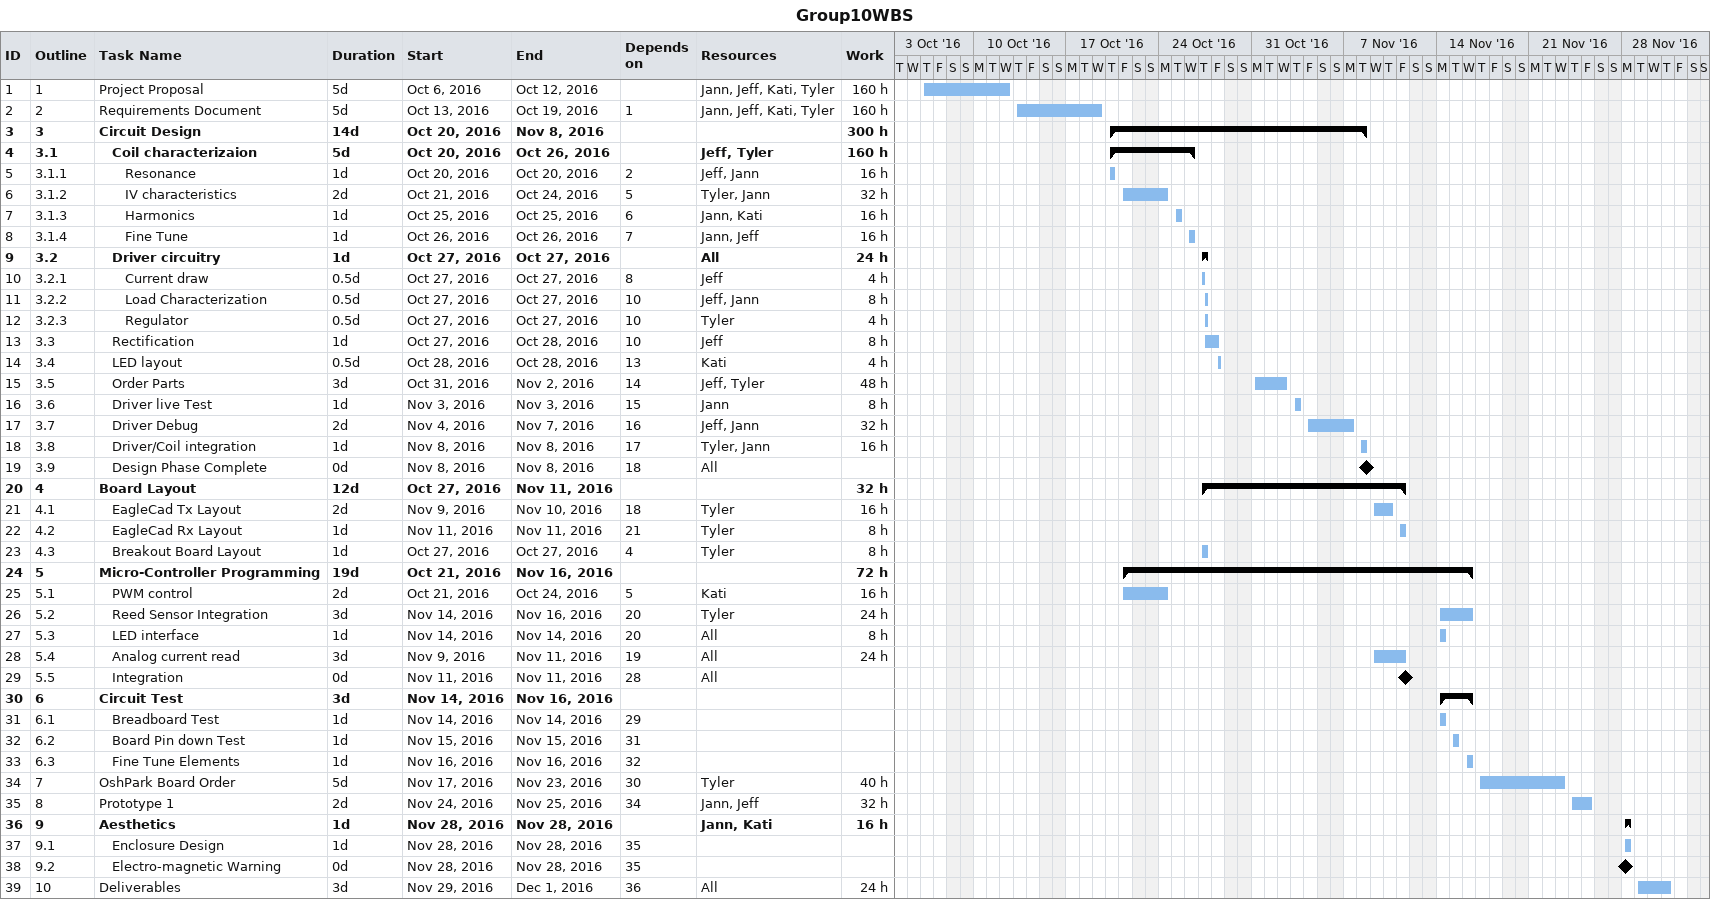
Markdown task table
Group10WBS

| ID | WBS | Task | Duration | Start | Finish | Predecessors | Resources | Work (h) |
|---|---|---|---|---|---|---|---|---|
| 1 | 1 | Project Proposal | 5d | 2016-10-06 | 2016-10-12 |  | Jann, Jeff, Kati, Tyler | 160 |
| 2 | 2 | Requirements Document | 5d | 2016-10-13 | 2016-10-19 | 1 | Jann, Jeff, Kati, Tyler | 160 |
| 3 | 3 | **Circuit Design** | 14d | 2016-10-20 | 2016-11-08 |  |  | 300 |
| 4 | 3.1 | **Coil characterizaion** | 5d | 2016-10-20 | 2016-10-26 |  | Jeff, Tyler | 160 |
| 5 | 3.1.1 | Resonance | 1d | 2016-10-20 | 2016-10-20 | 2 | Jeff, Jann | 16 |
| 6 | 3.1.2 | IV characteristics | 2d | 2016-10-21 | 2016-10-24 | 5 | Tyler, Jann | 32 |
| 7 | 3.1.3 | Harmonics | 1d | 2016-10-25 | 2016-10-25 | 6 | Jann, Kati | 16 |
| 8 | 3.1.4 | Fine Tune | 1d | 2016-10-26 | 2016-10-26 | 7 | Jann, Jeff | 16 |
| 9 | 3.2 | **Driver circuitry** | 1d | 2016-10-27 | 2016-10-27 |  | All | 24 |
| 10 | 3.2.1 | Current draw | 0.5d | 2016-10-27 | 2016-10-27 | 8 | Jeff | 4 |
| 11 | 3.2.2 | Load Characterization | 0.5d | 2016-10-27 | 2016-10-27 | 10 | Jeff, Jann | 8 |
| 12 | 3.2.3 | Regulator | 0.5d | 2016-10-27 | 2016-10-27 | 10 | Tyler | 4 |
| 13 | 3.3 | Rectification | 1d | 2016-10-27 | 2016-10-28 | 10 | Jeff | 8 |
| 14 | 3.4 | LED layout | 0.5d | 2016-10-28 | 2016-10-28 | 13 | Kati | 4 |
| 15 | 3.5 | Order Parts | 3d | 2016-10-31 | 2016-11-02 | 14 | Jeff, Tyler | 48 |
| 16 | 3.6 | Driver live Test | 1d | 2016-11-03 | 2016-11-03 | 15 | Jann | 8 |
| 17 | 3.7 | Driver Debug | 2d | 2016-11-04 | 2016-11-07 | 16 | Jeff, Jann | 32 |
| 18 | 3.8 | Driver/Coil integration | 1d | 2016-11-08 | 2016-11-08 | 17 | Tyler, Jann | 16 |
| 19 | 3.9 | Design Phase Complete | 0d | 2016-11-08 | 2016-11-08 | 18 | All |  |
| 20 | 4 | **Board Layout** | 12d | 2016-10-27 | 2016-11-11 |  |  | 32 |
| 21 | 4.1 | EagleCad Tx Layout | 2d | 2016-11-09 | 2016-11-10 | 18 | Tyler | 16 |
| 22 | 4.2 | EagleCad Rx Layout | 1d | 2016-11-11 | 2016-11-11 | 21 | Tyler | 8 |
| 23 | 4.3 | Breakout Board Layout | 1d | 2016-10-27 | 2016-10-27 | 4 | Tyler | 8 |
| 24 | 5 | **Micro-Controller Programming** | 19d | 2016-10-21 | 2016-11-16 |  |  | 72 |
| 25 | 5.1 | PWM control | 2d | 2016-10-21 | 2016-10-24 | 5 | Kati | 16 |
| 26 | 5.2 | Reed Sensor Integration | 3d | 2016-11-14 | 2016-11-16 | 20 | Tyler | 24 |
| 27 | 5.3 | LED interface | 1d | 2016-11-14 | 2016-11-14 | 20 | All | 8 |
| 28 | 5.4 | Analog current read | 3d | 2016-11-09 | 2016-11-11 | 19 | All | 24 |
| 29 | 5.5 | Integration | 0d | 2016-11-11 | 2016-11-11 | 28 | All |  |
| 30 | 6 | **Circuit Test** | 3d | 2016-11-14 | 2016-11-16 |  |  |  |
| 31 | 6.1 | Breadboard Test | 1d | 2016-11-14 | 2016-11-14 | 29 |  |  |
| 32 | 6.2 | Board Pin down Test | 1d | 2016-11-15 | 2016-11-15 | 31 |  |  |
| 33 | 6.3 | Fine Tune Elements | 1d | 2016-11-16 | 2016-11-16 | 32 |  |  |
| 34 | 7 | OshPark Board Order | 5d | 2016-11-17 | 2016-11-23 | 30 | Tyler | 40 |
| 35 | 8 | Prototype 1 | 2d | 2016-11-24 | 2016-11-25 | 34 | Jann, Jeff | 32 |
| 36 | 9 | **Aesthetics** | 1d | 2016-11-28 | 2016-11-28 |  | Jann, Kati | 16 |
| 37 | 9.1 | Enclosure Design | 1d | 2016-11-28 | 2016-11-28 | 35 |  |  |
| 38 | 9.2 | Electro-magnetic Warning | 0d | 2016-11-28 | 2016-11-28 | 35 |  |  |
| 39 | 10 | Deliverables | 3d | 2016-11-29 | 2016-12-01 | 36 | All | 24 |
